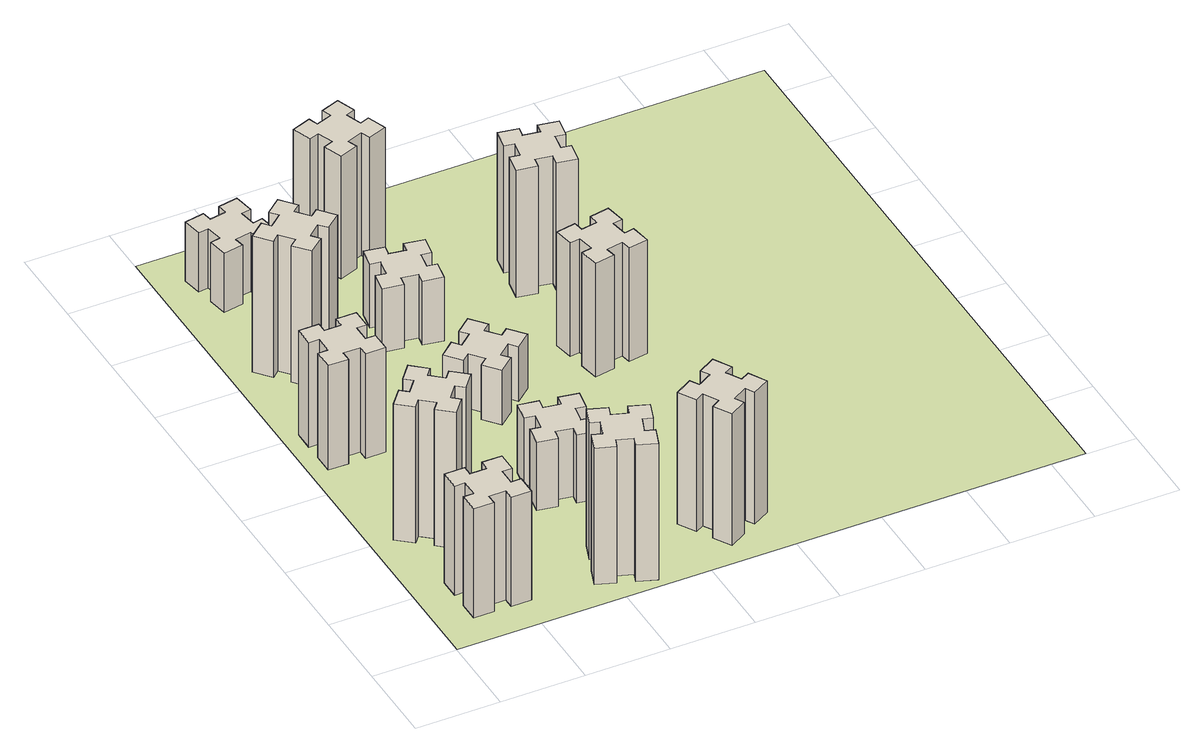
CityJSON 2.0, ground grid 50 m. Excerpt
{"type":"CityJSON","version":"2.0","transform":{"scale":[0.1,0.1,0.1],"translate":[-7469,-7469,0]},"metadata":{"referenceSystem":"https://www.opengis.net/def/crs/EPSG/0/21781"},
"CityObjects":{
"building1":{"type":"Building","attributes":{"class":"1000","function":"1000","usage":"1000","yearOfConstruction":2016,"roofType":"1000","measuredHeight":72,"storeysAboveGround":30,"storeysBelowGround":0},"geometry":[{"type":"Solid","lod":"1","boundaries":[[[[0,1,2,3,4,5,6,7,8,9,10,11,12,13,14,15,16,17,18,19]],[[17,16,20,21]],[[16,15,22,20]],[[15,14,23,22]],[[14,13,24,23]],[[13,12,25,24]],[[12,11,26,25]],[[11,10,27,26]],[[10,9,28,27]],[[9,8,29,28]],[[8,7,30,29]],[[7,6,31,30]],[[6,5,32,31]],[[5,4,33,32]],[[4,3,34,33]],[[3,2,35,34]],[[2,1,36,35]],[[1,0,37,36]],[[0,19,38,37]],[[19,18,39,38]],[[18,17,21,39]],[[24,25,26,27,28,29,30,31,32,33,34,35,36,37,38,39,21,20,22,23]]]]}]},
"building2":{"type":"Building","attributes":{"class":"1000","function":"1000","usage":"1000","yearOfConstruction":2016,"roofType":"1000","measuredHeight":90,"storeysAboveGround":30,"storeysBelowGround":0},"geometry":[{"type":"Solid","lod":"1","boundaries":[[[[40,41,42,43,44,45,46,47,48,49,50,51,52,53,54,55,56,57,58,59]],[[57,56,60,61]],[[56,55,62,60]],[[55,54,63,62]],[[54,53,64,63]],[[53,52,65,64]],[[52,51,66,65]],[[51,50,67,66]],[[50,49,68,67]],[[49,48,69,68]],[[48,47,70,69]],[[47,46,71,70]],[[46,45,72,71]],[[45,44,73,72]],[[44,43,74,73]],[[43,42,75,74]],[[42,41,76,75]],[[41,40,77,76]],[[40,59,78,77]],[[59,58,79,78]],[[58,57,61,79]],[[64,65,66,67,68,69,70,71,72,73,74,75,76,77,78,79,61,60,62,63]]]]}]},
"building3":{"type":"Building","attributes":{"class":"1000","function":"1000","usage":"1000","yearOfConstruction":2016,"roofType":"1000","measuredHeight":69,"storeysAboveGround":30,"storeysBelowGround":0},"geometry":[{"type":"Solid","lod":"1","boundaries":[[[[80,81,82,83,84,85,86,87,88,89,90,91,92,93,94,95,96,97,98,99]],[[97,96,100,101]],[[96,95,102,100]],[[95,94,103,102]],[[94,93,104,103]],[[93,92,105,104]],[[92,91,106,105]],[[91,90,107,106]],[[90,89,108,107]],[[89,88,109,108]],[[88,87,110,109]],[[87,86,111,110]],[[86,85,112,111]],[[85,84,113,112]],[[84,83,114,113]],[[83,82,115,114]],[[82,81,116,115]],[[81,80,117,116]],[[80,99,118,117]],[[99,98,119,118]],[[98,97,101,119]],[[104,105,106,107,108,109,110,111,112,113,114,115,116,117,118,119,101,100,102,103]]]]}]},
"building4":{"type":"Building","attributes":{"class":"1000","function":"1000","usage":"1000","yearOfConstruction":2016,"roofType":"1000","measuredHeight":90,"storeysAboveGround":30,"storeysBelowGround":0},"geometry":[{"type":"Solid","lod":"1","boundaries":[[[[120,121,122,123,124,125,126,127,128,129,130,131,132,133,134,135,136,137,138,139]],[[137,136,140,141]],[[136,135,142,140]],[[135,134,143,142]],[[134,133,144,143]],[[133,132,145,144]],[[132,131,146,145]],[[131,130,147,146]],[[130,129,148,147]],[[129,128,149,148]],[[128,127,150,149]],[[127,126,151,150]],[[126,125,152,151]],[[125,124,153,152]],[[124,123,154,153]],[[123,122,155,154]],[[122,121,156,155]],[[121,120,157,156]],[[120,139,158,157]],[[139,138,159,158]],[[138,137,141,159]],[[144,145,146,147,148,149,150,151,152,153,154,155,156,157,158,159,141,140,142,143]]]]}]},
"building5":{"type":"Building","attributes":{"class":"1000","function":"1000","usage":"1000","yearOfConstruction":2016,"roofType":"1000","measuredHeight":90,"storeysAboveGround":30,"storeysBelowGround":0},"geometry":[{"type":"Solid","lod":"1","boundaries":[[[[160,161,162,163,164,165,166,167,168,169,170,171,172,173,174,175,176,177,178,179]],[[177,176,180,181]],[[176,175,182,180]],[[175,174,183,182]],[[174,173,184,183]],[[173,172,185,184]],[[172,171,186,185]],[[171,170,187,186]],[[170,169,188,187]],[[169,168,189,188]],[[168,167,190,189]],[[167,166,191,190]],[[166,165,192,191]],[[165,164,193,192]],[[164,163,194,193]],[[163,162,195,194]],[[162,161,196,195]],[[161,160,197,196]],[[160,179,198,197]],[[179,178,199,198]],[[178,177,181,199]],[[184,185,186,187,188,189,190,191,192,193,194,195,196,197,198,199,181,180,182,183]]]]}]},
"building6":{"type":"Building","attributes":{"class":"1000","function":"1000","usage":"1000","yearOfConstruction":2016,"roofType":"1000","measuredHeight":39,"storeysAboveGround":30,"storeysBelowGround":0},"geometry":[{"type":"Solid","lod":"1","boundaries":[[[[200,201,202,203,204,205,206,207,208,209,210,211,212,213,214,215,216,217,218,219]],[[217,216,220,221]],[[216,215,222,220]],[[215,214,223,222]],[[214,213,224,223]],[[213,212,225,224]],[[212,211,226,225]],[[211,210,227,226]],[[210,209,228,227]],[[209,208,229,228]],[[208,207,230,229]],[[207,206,231,230]],[[206,205,232,231]],[[205,204,233,232]],[[204,203,234,233]],[[203,202,235,234]],[[202,201,236,235]],[[201,200,237,236]],[[200,219,238,237]],[[219,218,239,238]],[[218,217,221,239]],[[224,225,226,227,228,229,230,231,232,233,234,235,236,237,238,239,221,220,222,223]]]]}]},
"building7":{"type":"Building","attributes":{"class":"1000","function":"1000","usage":"1000","yearOfConstruction":2016,"roofType":"1000","measuredHeight":45,"storeysAboveGround":30,"storeysBelowGround":0},"geometry":[{"type":"Solid","lod":"1","boundaries":[[[[240,241,242,243,244,245,246,247,248,249,250,251,252,253,254,255,256,257,258,259]],[[257,256,260,261]],[[256,255,262,260]],[[255,254,263,262]],[[254,253,264,263]],[[253,252,265,264]],[[252,251,266,265]],[[251,250,267,266]],[[250,249,268,267]],[[249,248,269,268]],[[248,247,270,269]],[[247,246,271,270]],[[246,245,272,271]],[[245,244,273,272]],[[244,243,274,273]],[[243,242,275,274]],[[242,241,276,275]],[[241,240,277,276]],[[240,259,278,277]],[[259,258,279,278]],[[258,257,261,279]],[[264,265,266,267,268,269,270,271,272,273,274,275,276,277,278,279,261,260,262,263]]]]}]},
"building8":{"type":"Building","attributes":{"class":"1000","function":"1000","usage":"1000","yearOfConstruction":2016,"roofType":"1000","measuredHeight":36,"storeysAboveGround":30,"storeysBelowGround":0},"geometry":[{"type":"Solid","lod":"1","boundaries":[[[[280,281,282,283,284,285,286,287,288,289,290,291,292,293,294,295,296,297,298,299]],[[297,296,300,301]],[[296,295,302,300]],[[295,294,303,302]],[[294,293,304,303]],[[293,292,305,304]],[[292,291,306,305]],[[291,290,307,306]],[[290,289,308,307]],[[289,288,309,308]],[[288,287,310,309]],[[287,286,311,310]],[[286,285,312,311]],[[285,284,313,312]],[[284,283,314,313]],[[283,282,315,314]],[[282,281,316,315]],[[281,280,317,316]],[[280,299,318,317]],[[299,298,319,318]],[[298,297,301,319]],[[304,305,306,307,308,309,310,311,312,313,314,315,316,317,318,319,301,300,302,303]]]]}]},
"building9":{"type":"Building","attributes":{"class":"1000","function":"1000","usage":"1000","yearOfConstruction":2016,"roofType":"1000","measuredHeight":42,"storeysAboveGround":30,"storeysBelowGround":0},"geometry":[{"type":"Solid","lod":"1","boundaries":[[[[320,321,322,323,324,325,326,327,328,329,330,331,332,333,334,335,336,337,338,339]],[[337,336,340,341]],[[336,335,342,340]],[[335,334,343,342]],[[334,333,344,343]],[[333,332,345,344]],[[332,331,346,345]],[[331,330,347,346]],[[330,329,348,347]],[[329,328,349,348]],[[328,327,350,349]],[[327,326,351,350]],[[326,325,352,351]],[[325,324,353,352]],[[324,323,354,353]],[[323,322,355,354]],[[322,321,356,355]],[[321,320,357,356]],[[320,339,358,357]],[[339,338,359,358]],[[338,337,341,359]],[[344,345,346,347,348,349,350,351,352,353,354,355,356,357,358,359,341,340,342,343]]]]}]},
"building10":{"type":"Building","attributes":{"class":"1000","function":"1000","usage":"1000","yearOfConstruction":2016,"roofType":"1000","measuredHeight":87,"storeysAboveGround":30,"storeysBelowGround":0},"geometry":[{"type":"Solid","lod":"1","boundaries":[[[[360,361,362,363,364,365,366,367,368,369,370,371,372,373,374,375,376,377,378,379]],[[377,376,380,381]],[[376,375,382,380]],[[375,374,383,382]],[[374,373,384,383]],[[373,372,385,384]],[[372,371,386,385]],[[371,370,387,386]],[[370,369,388,387]],[[369,368,389,388]],[[368,367,390,389]],[[367,366,391,390]],[[366,365,392,391]],[[365,364,393,392]],[[364,363,394,393]],[[363,362,395,394]],[[362,361,396,395]],[[361,360,397,396]],[[360,379,398,397]],[[379,378,399,398]],[[378,377,381,399]],[[384,385,386,387,388,389,390,391,392,393,394,395,396,397,398,399,381,380,382,383]]]]}]},
"building11":{"type":"Building","attributes":{"class":"1000","function":"1000","usage":"1000","yearOfConstruction":2016,"roofType":"1000","measuredHeight":81,"storeysAboveGround":30,"storeysBelowGround":0},"geometry":[{"type":"Solid","lod":"1","boundaries":[[[[400,401,402,403,404,405,406,407,408,409,410,411,412,413,414,415,416,417,418,419]],[[417,416,420,421]],[[416,415,422,420]],[[415,414,423,422]],[[414,413,424,423]],[[413,412,425,424]],[[412,411,426,425]],[[411,410,427,426]],[[410,409,428,427]],[[409,408,429,428]],[[408,407,430,429]],[[407,406,431,430]],[[406,405,432,431]],[[405,404,433,432]],[[404,403,434,433]],[[403,402,435,434]],[[402,401,436,435]],[[401,400,437,436]],[[400,419,438,437]],[[419,418,439,438]],[[418,417,421,439]],[[424,425,426,427,428,429,430,431,432,433,434,435,436,437,438,439,421,420,422,423]]]]}]},
"building12":{"type":"Building","attributes":{"class":"1000","function":"1000","usage":"1000","yearOfConstruction":2016,"roofType":"1000","measuredHeight":75,"storeysAboveGround":30,"storeysBelowGround":0},"geometry":[{"type":"Solid","lod":"1","boundaries":[[[[440,441,442,443,444,445,446,447,448,449,450,451,452,453,454,455,456,457,458,459]],[[457,456,460,461]],[[456,455,462,460]],[[455,454,463,462]],[[454,453,464,463]],[[453,452,465,464]],[[452,451,466,465]],[[451,450,467,466]],[[450,449,468,467]],[[449,448,469,468]],[[448,447,470,469]],[[447,446,471,470]],[[446,445,472,471]],[[445,444,473,472]],[[444,443,474,473]],[[443,442,475,474]],[[442,441,476,475]],[[441,440,477,476]],[[440,459,478,477]],[[459,458,479,478]],[[458,457,461,479]],[[464,465,466,467,468,469,470,471,472,473,474,475,476,477,478,479,461,460,462,463]]]]}]},
"building13":{"type":"Building","attributes":{"class":"1000","function":"1000","usage":"1000","yearOfConstruction":2016,"roofType":"1000","measuredHeight":84,"storeysAboveGround":30,"storeysBelowGround":0},"geometry":[{"type":"Solid","lod":"1","boundaries":[[[[480,481,482,483,484,485,486,487,488,489,490,491,492,493,494,495,496,497,498,499]],[[497,496,500,501]],[[496,495,502,500]],[[495,494,503,502]],[[494,493,504,503]],[[493,492,505,504]],[[492,491,506,505]],[[491,490,507,506]],[[490,489,508,507]],[[489,488,509,508]],[[488,487,510,509]],[[487,486,511,510]],[[486,485,512,511]],[[485,484,513,512]],[[484,483,514,513]],[[483,482,515,514]],[[482,481,516,515]],[[481,480,517,516]],[[480,499,518,517]],[[499,498,519,518]],[[498,497,501,519]],[[504,505,506,507,508,509,510,511,512,513,514,515,516,517,518,519,501,500,502,503]]]]}]},
"landuse1":{"type":"LandUse","attributes":{"name":"plot1","function":"1010"},"geometry":[{"type":"MultiSurface","lod":"1","boundaries":[[[520,521,522,523]]]}]}
},
"vertices":[
[325,265,0],[425,265,0],[425,205,0],[545,205,0],[545,325,0],[485,325,0],[485,425,0],[545,425,0],[545,545,0],[425,545,0],[425,485,0],[325,485,0],[325,545,0],[205,545,0],[205,425,0],[265,425,0],[265,325,0],[205,325,0],[205,205,0],[325,205,0],[265,325,720],[205,325,720],[265,425,720],[205,425,720],[205,545,720],[325,545,720],[325,485,720],[425,485,720],[425,545,720],[545,545,720],[545,425,720],[485,425,720],[485,325,720],[545,325,720],[545,205,720],[425,205,720],[425,265,720],[325,265,720],[325,205,720],[205,205,720],
[484,1067,0],[408,1132,0],[446,1178,0],[354,1255,0],[277,1163,0],[323,1124,0],[259,1048,0],[213,1086,0],[136,994,0],[228,917,0],[266,963,0],[343,899,0],[304,853,0],[396,776,0],[473,868,0],[427,906,0],[492,983,0],[538,944,0],[615,1036,0],[523,1113,0],[492,983,900],[538,944,900],[427,906,900],[473,868,900],[396,776,900],[304,853,900],[343,899,900],[266,963,900],[228,917,900],[136,994,900],[213,1086,900],[259,1048,900],[323,1124,900],[277,1163,900],[354,1255,900],[446,1178,900],[408,1132,900],[484,1067,900],[523,1113,900],[615,1036,900],
[325,1965,0],[225,1965,0],[225,2025,0],[105,2025,0],[105,1905,0],[165,1905,0],[165,1805,0],[105,1805,0],[105,1685,0],[225,1685,0],[225,1745,0],[325,1745,0],[325,1685,0],[445,1685,0],[445,1805,0],[385,1805,0],[385,1905,0],[445,1905,0],[445,2025,0],[325,2025,0],[385,1905,690],[445,1905,690],[385,1805,690],[445,1805,690],[445,1685,690],[325,1685,690],[325,1745,690],[225,1745,690],[225,1685,690],[105,1685,690],[105,1805,690],[165,1805,690],[165,1905,690],[105,1905,690],[105,2025,690],[225,2025,690],[225,1965,690],[325,1965,690],[325,2025,690],[445,2025,690],
[492,2628,0],[427,2704,0],[473,2743,0],[396,2835,0],[304,2758,0],[343,2712,0],[266,2647,0],[228,2693,0],[136,2616,0],[213,2524,0],[259,2563,0],[323,2486,0],[277,2448,0],[354,2356,0],[446,2433,0],[408,2479,0],[484,2543,0],[523,2497,0],[615,2574,0],[538,2666,0],[484,2543,900],[523,2497,900],[408,2479,900],[446,2433,900],[354,2356,900],[277,2448,900],[323,2486,900],[259,2563,900],[213,2524,900],[136,2616,900],[228,2693,900],[266,2647,900],[343,2712,900],[304,2758,900],[396,2835,900],[473,2743,900],[427,2704,900],[492,2628,900],[538,2666,900],[615,2574,900],
[1029,360,0],[995,266,0],[939,287,0],[897,174,0],[1010,133,0],[1031,189,0],[1125,155,0],[1104,99,0],[1217,57,0],[1258,170,0],[1202,191,0],[1236,285,0],[1292,264,0],[1333,377,0],[1220,418,0],[1200,362,0],[1106,396,0],[1127,452,0],[1014,493,0],[973,380,0],[1106,396,900],[1127,452,900],[1200,362,900],[1220,418,900],[1333,377,900],[1292,264,900],[1236,285,900],[1202,191,900],[1258,170,900],[1217,57,900],[1104,99,900],[1125,155,900],[1031,189,900],[1010,133,900],[897,174,900],[939,287,900],[995,266,900],[1029,360,900],[973,380,900],[1014,493,900],
[492,3305,0],[475,3404,0],[534,3414,0],[513,3532,0],[395,3511,0],[405,3452,0],[307,3435,0],[297,3494,0],[178,3473,0],[199,3355,0],[258,3365,0],[276,3267,0],[217,3257,0],[237,3138,0],[356,3159,0],[345,3218,0],[444,3236,0],[454,3177,0],[572,3197,0],[551,3316,0],[444,3236,390],[454,3177,390],[345,3218,390],[356,3159,390],[237,3138,390],[217,3257,390],[276,3267,390],[258,3365,390],[199,3355,390],[178,3473,390],[297,3494,390],[307,3435,390],[405,3452,390],[395,3511,390],[513,3532,390],[534,3414,390],[475,3404,390],[492,3305,390],[551,3316,390],[572,3197,390],
[1047,916,0],[1145,898,0],[1135,839,0],[1253,818,0],[1274,937,0],[1215,947,0],[1232,1045,0],[1291,1035,0],[1312,1153,0],[1194,1174,0],[1184,1115,0],[1085,1132,0],[1096,1191,0],[977,1212,0],[957,1094,0],[1016,1084,0],[998,985,0],[939,996,0],[918,877,0],[1037,857,0],[998,985,450],[939,996,450],[1016,1084,450],[957,1094,450],[977,1212,450],[1096,1191,450],[1085,1132,450],[1184,1115,450],[1194,1174,450],[1312,1153,450],[1291,1035,450],[1232,1045,450],[1215,947,450],[1274,937,450],[1253,818,450],[1135,839,450],[1145,898,450],[1047,916,450],[1037,857,450],[918,877,450],
[1083,1972,0],[1006,1907,0],[968,1953,0],[876,1876,0],[953,1784,0],[999,1823,0],[1063,1746,0],[1017,1708,0],[1094,1616,0],[1186,1693,0],[1148,1739,0],[1224,1803,0],[1263,1757,0],[1355,1834,0],[1278,1926,0],[1232,1888,0],[1167,1964,0],[1213,2003,0],[1136,2095,0],[1044,2018,0],[1167,1964,360],[1213,2003,360],[1232,1888,360],[1278,1926,360],[1355,1834,360],[1263,1757,360],[1224,1803,360],[1148,1739,360],[1186,1693,360],[1094,1616,360],[1017,1708,360],[1063,1746,360],[999,1823,360],[953,1784,360],[876,1876,360],[968,1953,360],[1006,1907,360],[1083,1972,360],[1044,2018,360],[1136,2095,360],
[1115,2527,0],[1132,2625,0],[1191,2615,0],[1212,2733,0],[1094,2754,0],[1084,2695,0],[985,2712,0],[996,2771,0],[877,2792,0],[857,2674,0],[916,2664,0],[898,2565,0],[839,2576,0],[818,2457,0],[937,2437,0],[947,2496,0],[1045,2478,0],[1035,2419,0],[1153,2398,0],[1174,2517,0],[1045,2478,420],[1035,2419,420],[947,2496,420],[937,2437,420],[818,2457,420],[839,2576,420],[898,2565,420],[916,2664,420],[857,2674,420],[877,2792,420],[996,2771,420],[985,2712,420],[1084,2695,420],[1094,2754,420],[1212,2733,420],[1191,2615,420],[1132,2625,420],[1115,2527,420],[1174,2517,420],[1153,2398,420],
[1744,496,0],[1657,446,0],[1627,498,0],[1523,438,0],[1583,334,0],[1635,364,0],[1685,277,0],[1633,247,0],[1693,143,0],[1797,203,0],[1767,255,0],[1854,305,0],[1884,253,0],[1988,313,0],[1928,417,0],[1876,387,0],[1826,474,0],[1878,504,0],[1818,608,0],[1714,548,0],[1826,474,870],[1878,504,870],[1876,387,870],[1928,417,870],[1988,313,870],[1884,253,870],[1854,305,870],[1767,255,870],[1797,203,870],[1693,143,870],[1633,247,870],[1685,277,870],[1635,364,870],[1583,334,870],[1523,438,870],[1627,498,870],[1657,446,870],[1744,496,870],[1714,548,870],[1818,608,870],
[1006,3215,0],[1100,3249,0],[1120,3193,0],[1233,3234,0],[1192,3347,0],[1136,3326,0],[1102,3420,0],[1158,3440,0],[1117,3553,0],[1004,3512,0],[1025,3456,0],[931,3422,0],[910,3478,0],[797,3437,0],[839,3324,0],[895,3345,0],[929,3251,0],[873,3230,0],[914,3117,0],[1027,3159,0],[929,3251,810],[873,3230,810],[895,3345,810],[839,3324,810],[797,3437,810],[910,3478,810],[931,3422,810],[1025,3456,810],[1004,3512,810],[1117,3553,810],[1158,3440,810],[1102,3420,810],[1136,3326,810],[1192,3347,810],[1233,3234,810],[1120,3193,810],[1100,3249,810],[1006,3215,810],[1027,3159,810],[914,3117,810],
[1972,1925,0],[1955,2024,0],[2014,2034,0],[1993,2152,0],[1875,2131,0],[1885,2072,0],[1787,2055,0],[1777,2114,0],[1658,2093,0],[1679,1975,0],[1738,1985,0],[1756,1887,0],[1697,1877,0],[1717,1758,0],[1836,1779,0],[1825,1838,0],[1924,1856,0],[1934,1797,0],[2052,1817,0],[2031,1936,0],[1924,1856,750],[1934,1797,750],[1825,1838,750],[1836,1779,750],[1717,1758,750],[1697,1877,750],[1756,1887,750],[1738,1985,750],[1679,1975,750],[1658,2093,750],[1777,2114,750],[1787,2055,750],[1885,2072,750],[1875,2131,750],[1993,2152,750],[2014,2034,750],[1955,2024,750],[1972,1925,750],[2031,1936,750],[2052,1817,750],
[1756,2764,0],[1738,2665,0],[1679,2676,0],[1658,2557,0],[1777,2537,0],[1787,2596,0],[1885,2578,0],[1875,2519,0],[1993,2498,0],[2014,2617,0],[1955,2627,0],[1972,2725,0],[2031,2715,0],[2052,2833,0],[1934,2854,0],[1924,2795,0],[1825,2812,0],[1836,2871,0],[1717,2892,0],[1697,2774,0],[1825,2812,840],[1836,2871,840],[1924,2795,840],[1934,2854,840],[2052,2833,840],[2031,2715,840],[1972,2725,840],[1955,2627,840],[2014,2617,840],[1993,2498,840],[1875,2519,840],[1885,2578,840],[1787,2596,840],[1777,2537,840],[1658,2557,840],[1679,2676,840],[1738,2665,840],[1756,2764,840],[1697,2774,840],[1717,2892,840],
[5,3705,0],[3705,3705,0],[3705,5,0],[5,5,0]
]}
